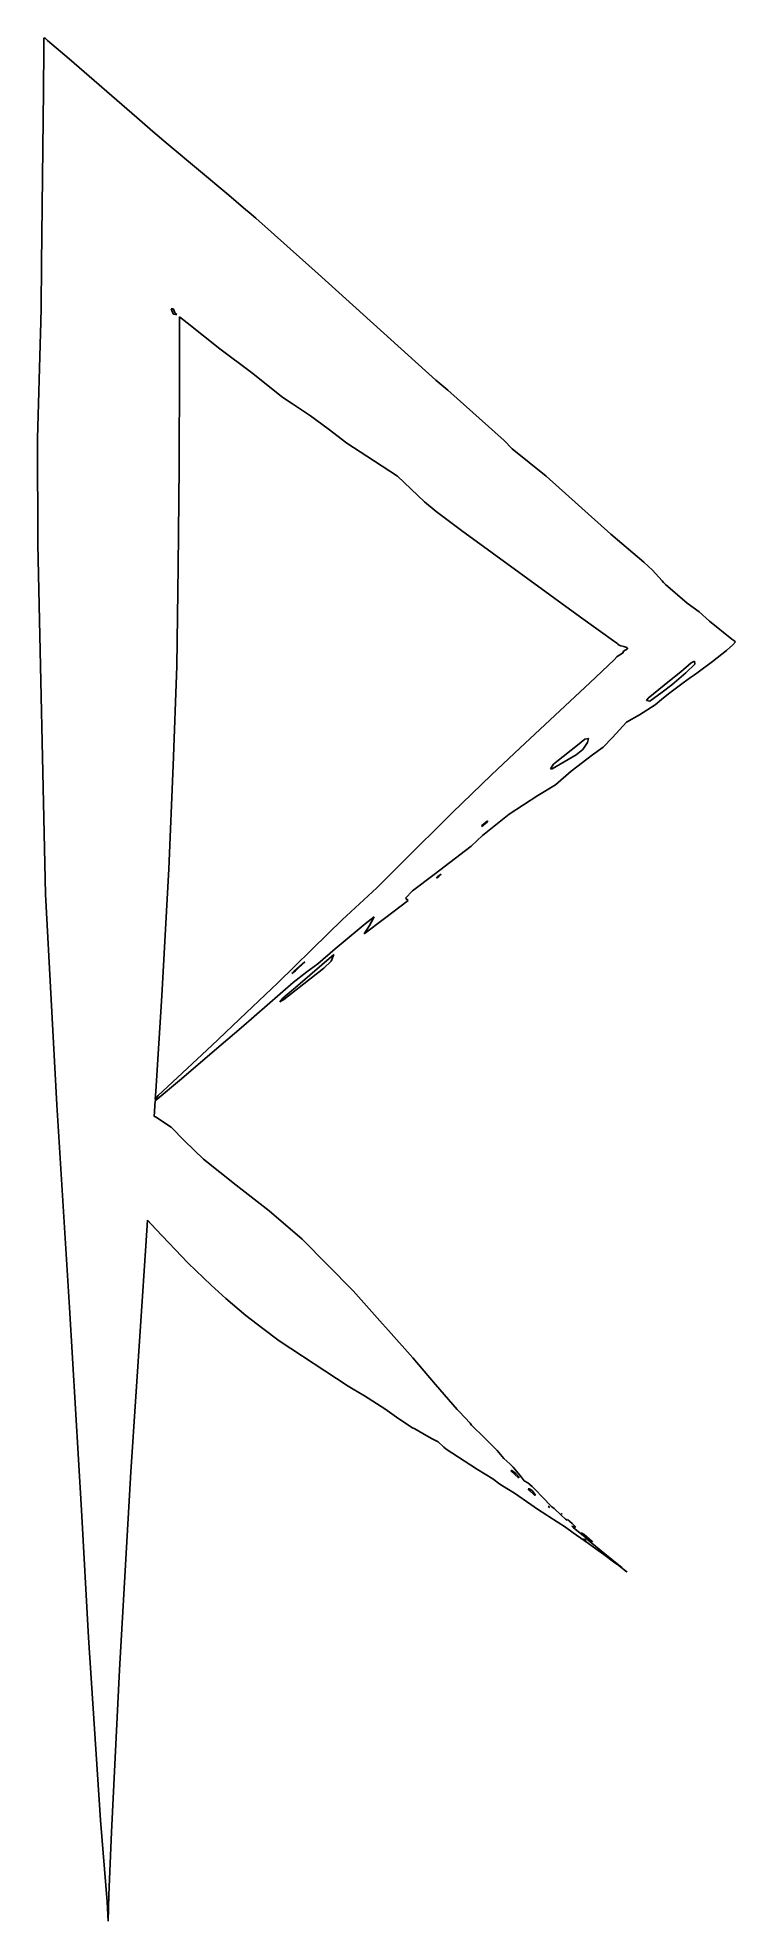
# Model space of a CAD drawing. Extents: x 0 to 44, y 0 to 118.
import ezdxf

# ---------------------------------------------------------------- set-up
doc = ezdxf.new("R2010")
doc.units = 0

msp = doc.modelspace()

# ---------------------------------------------------------------- linework, layer by layer
at = {"layer": 'Layer 1'}
for p, q in [((0.434636, 118.114), (0.408869, 118.084124)), ((0.502107, 118.056), (0.434636, 118.114)), ((0.401037, 117.425), (0.370839, 114.77217)), ((0.408869, 118.084124), (0.401037, 117.425)), ((0.637046, 117.939), (0.502107, 118.056)), ((0.906672, 117.707), (0.637046, 117.939)), ((1.98238, 116.778), (0.906672, 117.707)), ((6.23513, 113.099), (1.98238, 116.778)), ((0.370839, 114.77217), (0.244686, 103.941)), ((7.23683, 112.231), (6.23513, 113.099)), ((8.20385, 111.41809), (7.23683, 112.231)), ((10.1144, 109.817), (8.20385, 111.41809)), ((12.001786, 108.231703), (10.1144, 109.817)), ((12.936395, 107.445599), (12.001786, 108.231703)), ((13.401336, 107.054228), (12.936395, 107.445599)), ((13.587126, 106.895763), (13.401336, 107.054228)), ((13.709802, 106.787587), (13.587126, 106.895763)), ((17.619842, 103.312427), (13.709802, 106.787587)), ((0.244686, 103.941), (0.227623, 101.176)), ((24.988552, 96.637337), (17.619842, 103.312427)), ((0.227623, 101.176), (0.218592, 100.268154)), ((8.515386, 100.79415), (8.39302, 101.111085)), ((8.39302, 101.111085), (8.49578, 101.103)), ((8.49578, 101.103), (8.529951, 101.089171)), ((8.49578, 101.103), (8.49578, 101.103)), ((8.565864, 100.773982), (8.515386, 100.79415)), ((8.529951, 101.089171), (8.553167, 101.041868)), ((8.553167, 101.041868), (8.60016, 100.93332)), ((8.658788, 100.752198), (8.565864, 100.773982)), ((8.60016, 100.93332), (8.633832, 100.848174)), ((8.633832, 100.848174), (8.741446, 100.746472)), ((8.741446, 100.746472), (8.658788, 100.752198)), ((8.915596, 100.55574), (8.915534, 100.608515)), ((8.915534, 100.608515), (9.392238, 100.230589)), ((8.91572, 97.4356), (8.915596, 100.55574)), ((0.19532, 99.5844), (0.010368, 92.979196)), ((0.218592, 100.268154), (0.19532, 99.5844)), ((9.392238, 100.230589), (11.447438, 98.608709)), ((11.447438, 98.608709), (13.440761, 97.114803)), ((8.892177, 91.195222), (8.91572, 97.4356)), ((13.440761, 97.114803), (15.389228, 95.561519)), ((25.7609, 96.0077), (24.988552, 96.637337)), ((29.2797, 92.8574), (25.7609, 96.0077)), ((15.389228, 95.561519), (16.00224, 95.148363)), ((16.00224, 95.148363), (17.141652, 94.407132)), ((17.141652, 94.407132), (18.23551, 93.587863)), ((18.23551, 93.587863), (19.419926, 92.695563)), ((0.010368, 92.979196), (0.022414, 86.365)), ((19.419926, 92.695563), (20.66093, 91.872253)), ((29.788065, 92.339222), (29.2797, 92.8574)), ((31.917898, 90.618325), (29.788065, 92.339222)), ((8.837592, 84.954942), (8.892177, 91.195222)), ((20.66093, 91.872253), (22.59896, 90.609449)), ((22.59896, 90.609449), (24.27763, 89.018004)), ((33.954415, 88.798832), (31.917898, 90.618325)), ((24.27763, 89.018004), (25.009522, 88.398084)), ((35.974603, 86.986752), (33.954415, 88.798832)), ((25.009522, 88.398084), (26.618322, 87.215013)), ((0.022414, 86.365), (0.505592, 64.4014)), ((26.618322, 87.215013), (34.066952, 81.777023)), ((38.055285, 85.231432), (35.974603, 86.986752)), ((38.593669, 84.725289), (38.055285, 85.231432)), ((8.746784, 78.714532), (8.837592, 84.954942)), ((39.002778, 84.287362), (38.593669, 84.725289)), ((39.192863, 84.06043), (39.002778, 84.287362)), ((39.287594, 83.947152), (39.192863, 84.06043)), ((39.405281, 83.817067), (39.287594, 83.947152)), ((40.774831, 82.656767), (39.405281, 83.817067)), ((34.066952, 81.777023), (36.298722, 80.189253)), ((41.523529, 82.103197), (40.774831, 82.656767)), ((42.17961, 81.52062), (41.523529, 82.103197)), ((43.57915, 80.38783), (42.17961, 81.52062)), ((43.698716, 80.306793), (43.57915, 80.38783)), ((36.366512, 79.296127), (36.180971, 79.109776)), ((36.298722, 80.189253), (36.390162, 80.124771)), ((36.443559, 79.359238), (36.366512, 79.296127)), ((36.390162, 80.124771), (36.428262, 80.093778)), ((36.428262, 80.093778), (36.504631, 80.030913)), ((36.538973, 79.419351), (36.443559, 79.359238)), ((36.504631, 80.030913), (36.601715, 79.977138)), ((36.716733, 79.51956), (36.538973, 79.419351)), ((36.601715, 79.977138), (36.785947, 79.939668)), ((36.752459, 79.541469), (36.716733, 79.51956)), ((36.760426, 79.576075), (36.752459, 79.541469)), ((36.785448, 79.639064), (36.760426, 79.576075)), ((37.02657, 79.79927), (36.785448, 79.639064)), ((36.785947, 79.939668), (36.983189, 79.87805)), ((36.983189, 79.87805), (37.035846, 79.840207)), ((37.035846, 79.840207), (37.0265, 79.7993)), ((37.0265, 79.7993), (37.02657, 79.79927)), ((42.365188, 78.997827), (43.241851, 79.68696)), ((43.241851, 79.68696), (43.627993, 80.046962)), ((43.627993, 80.046962), (43.794487, 80.223602)), ((43.757158, 80.265588), (43.698716, 80.306793)), ((43.7861, 80.2448), (43.757158, 80.265588)), ((43.794487, 80.223602), (43.7861, 80.2448)), ((43.7861, 80.2448), (43.7861, 80.2448)), ((8.504604, 72.482842), (8.746784, 78.714532)), ((36.180971, 79.109776), (34.672311, 77.662546)), ((39.664836, 77.789005), (40.364487, 78.352162)), ((40.684595, 78.285945), (39.799654, 77.529218)), ((40.364487, 78.352162), (41.027291, 78.921666)), ((40.516755, 77.663507), (40.98966, 77.995998)), ((41.24881, 78.831175), (40.684595, 78.285945)), ((40.98966, 77.995998), (41.230596, 78.161185)), ((41.027291, 78.921666), (41.227022, 79.014517)), ((41.227022, 79.014517), (41.2488, 78.8312)), ((41.230596, 78.161185), (41.451116, 78.327617)), ((41.2488, 78.8312), (41.24881, 78.831175)), ((41.451116, 78.327617), (42.365188, 78.997827)), ((34.672311, 77.662546), (30.285941, 73.594106)), ((38.322666, 76.704275), (39.664836, 77.789005)), ((39.195293, 77.077098), (38.42251, 76.517675)), ((39.151504, 76.616738), (39.600945, 76.977612)), ((39.799654, 77.529218), (39.195293, 77.077098)), ((39.600945, 76.977612), (40.516755, 77.663507)), ((36.957324, 75.197271), (37.773177, 75.660468)), ((37.773177, 75.660468), (38.756958, 76.284495)), ((38.220157, 76.546431), (38.322666, 76.704275)), ((38.42251, 76.517675), (38.220157, 76.546431)), ((38.756958, 76.284495), (39.151504, 76.616738)), ((36.087132, 74.232783), (36.957324, 75.197271)), ((30.285941, 73.594106), (28.481951, 71.884226)), ((32.594574, 72.728819), (33.889994, 73.757289)), ((34.22411, 73.481586), (33.812508, 73.136122)), ((33.889994, 73.757289), (34.341854, 74.119423)), ((34.52386, 73.92758), (34.22411, 73.481586)), ((34.341854, 74.119423), (34.568236, 74.161609)), ((34.568236, 74.161609), (34.5238, 73.9276)), ((34.5238, 73.9276), (34.52386, 73.92758)), ((34.827682, 73.140333), (35.507394, 73.62893)), ((35.507394, 73.62893), (36.087132, 74.232783)), ((8.246303, 65.996712), (8.504604, 72.482842)), ((32.201647, 72.268981), (32.388371, 72.55168)), ((32.298308, 72.257655), (32.201647, 72.268981)), ((33.812508, 73.136122), (32.298308, 72.257655)), ((32.388371, 72.55168), (32.594574, 72.728819)), ((32.513172, 71.265702), (33.493422, 72.112113)), ((33.493422, 72.112113), (34.827682, 73.140333)), ((28.481951, 71.884226), (26.0278, 69.5095)), ((31.401192, 70.601773), (32.513172, 71.265702)), ((29.60278, 69.418494), (31.401192, 70.601773)), ((25.494643, 68.991656), (23.390773, 66.893516)), ((26.0278, 69.5095), (25.494643, 68.991656)), ((28.2392, 68.94942), (27.874851, 68.648289)), ((27.874851, 68.648289), (27.875226, 68.709159)), ((27.875226, 68.709159), (28.247426, 69.011153)), ((27.917872, 68.078523), (29.60278, 69.418494)), ((28.247426, 69.011153), (28.2392, 68.9494)), ((28.2392, 68.9494), (28.2392, 68.94942)), ((24.89284, 65.64876), (27.20571, 67.42823)), ((27.20571, 67.42823), (27.917872, 68.078523)), ((23.390773, 66.893516), (21.297673, 64.813176)), ((7.796424, 58.031732), (8.246303, 65.996712)), ((23.53866, 64.61095), (24.89284, 65.64876)), ((25.030733, 65.409386), (25.1953, 65.5182)), ((25.118617, 65.517686), (25.030733, 65.409386)), ((25.342936, 65.655128), (25.118617, 65.517686)), ((25.1953, 65.5182), (25.342936, 65.655128)), ((0.505592, 64.4014), (1.206363, 51.1909)), ((21.297673, 64.813176), (19.123973, 62.793826)), ((21.786577, 62.873676), (23.264287, 64.003476)), ((23.084847, 64.154597), (23.53866, 64.61095)), ((23.264287, 64.003476), (23.084847, 64.154597)), ((19.123973, 62.793826), (18.24482, 61.931539)), ((20.508397, 61.914293), (21.786577, 62.873676)), ((20.564912, 62.543175), (21.125142, 62.978613)), ((21.125142, 62.978613), (20.840877, 62.452848)), ((18.24482, 61.931539), (15.07464, 58.844009)), ((18.671542, 60.986275), (20.564912, 62.543175)), ((20.840877, 62.452848), (20.508397, 61.914293)), ((18.590622, 60.627914), (16.338992, 58.671554)), ((17.586372, 60.047322), (18.671542, 60.986275)), ((18.435186, 60.197674), (18.590622, 60.627914)), ((15.457844, 57.800935), (17.972694, 59.774715)), ((16.1982, 59.5915), (15.95944, 59.429301)), ((15.95944, 59.429301), (16.083426, 59.56759)), ((16.0385, 58.8752), (16.905579, 59.541055)), ((16.083426, 59.56759), (16.779529, 60.165726)), ((16.779529, 60.165726), (16.1982, 59.5915)), ((16.1982, 59.5915), (16.1982, 59.5915)), ((16.905579, 59.541055), (17.586372, 60.047322)), ((17.972694, 59.774715), (18.435186, 60.197674)), ((7.423914, 52.059352), (7.796424, 58.031732)), ((12.772148, 56.027821), (16.0385, 58.8752)), ((15.07464, 58.844009), (13.09668, 56.964689)), ((15.3933, 57.8811), (15.203404, 57.667241)), ((16.338992, 58.671554), (15.3933, 57.8811)), ((15.3933, 57.8811), (15.3933, 57.8811)), ((13.09668, 56.964689), (10.94663, 54.928789)), ((15.203404, 57.667241), (15.457844, 57.800935)), ((11.104218, 54.602501), (12.772148, 56.027821)), ((10.94663, 54.928789), (7.87348, 52.065699)), ((9.034828, 52.831121), (11.104218, 54.602501)), ((7.383518, 51.441031), (9.034828, 52.831121)), ((7.389867, 51.538269), (7.423914, 52.059352)), ((7.87348, 52.065699), (7.583934, 51.785241)), ((1.206363, 51.1909), (2.01089, 38.489)), ((7.320404, 50.474802), (7.383518, 51.441031)), ((7.583934, 51.785241), (7.389867, 51.538269)), ((7.4025, 50.44194), (7.320404, 50.474802)), ((8.398534, 49.793962), (7.4025, 50.44194)), ((9.22896, 48.94405), (8.398534, 49.793962)), ((10.41975, 47.79919), (9.22896, 48.94405)), ((12.4658, 46.15466), (10.41975, 47.79919)), ((14.5401, 44.54859), (12.4658, 46.15466)), ((6.790367, 42.358857), (6.895864, 43.974507)), ((6.895864, 43.974507), (7.421054, 43.404007)), ((16.61422, 42.77808), (14.5401, 44.54859)), ((7.421054, 43.404007), (9.456084, 41.276367)), ((19.8205, 39.5423), (16.61422, 42.77808)), ((5.859317, 28.189557), (6.790367, 42.358857)), ((9.456084, 41.276367), (10.906054, 39.888147)), ((10.906054, 39.888147), (11.821057, 39.060218)), ((11.821057, 39.060218), (13.070357, 37.991158)), ((21.648736, 37.472564), (19.8205, 39.5423)), ((2.01089, 38.489), (2.77086, 25.7732)), ((13.070357, 37.991158), (14.138907, 37.1824)), ((14.138907, 37.1824), (15.163207, 36.402395)), ((22.03183, 37.04721), (21.648736, 37.472564)), ((23.5459, 35.3265), (22.03183, 37.04721)), ((15.163207, 36.402395), (19.491, 33.5494)), ((24.974651, 33.669641), (23.5459, 35.3265)), ((19.491, 33.5494), (19.808243, 33.368154)), ((19.808243, 33.368154), (20.528558, 32.947406)), ((26.331381, 32.096691), (24.974651, 33.669641)), ((20.528558, 32.947406), (21.787818, 32.129434)), ((21.787818, 32.129434), (22.683715, 31.516612)), ((26.481879, 31.956026), (26.331381, 32.096691)), ((27.145183, 31.231043), (26.481879, 31.956026)), ((22.683715, 31.516612), (23.544447, 30.943619)), ((23.544447, 30.943619), (23.683244, 30.872781)), ((23.683244, 30.872781), (24.182729, 30.595921)), ((27.236364, 31.107932), (27.145183, 31.231043)), ((28.044628, 30.315478), (27.236364, 31.107932)), ((24.182729, 30.595921), (24.720241, 30.28509)), ((24.720241, 30.28509), (25.152429, 30.069635)), ((25.152429, 30.069635), (25.493648, 29.727908)), ((25.493648, 29.727908), (25.646511, 29.602057)), ((25.646511, 29.602057), (25.996119, 29.378489)), ((28.839083, 29.517549), (28.044628, 30.315478)), ((25.996119, 29.378489), (27.605419, 28.339809)), ((28.941343, 29.402654), (28.839083, 29.517549)), ((29.261699, 29.017009), (28.941343, 29.402654)), ((29.646969, 28.690244), (29.261699, 29.017009)), ((29.851557, 28.472651), (29.646969, 28.690244)), ((30.270499, 27.972856), (29.851557, 28.472651)), ((5.156866, 15.770757), (5.859317, 28.189557)), ((27.605419, 28.339809), (28.086543, 28.035574)), ((28.086543, 28.035574), (28.568536, 27.738061)), ((28.568536, 27.738061), (29.012626, 27.407314)), ((29.012626, 27.407314), (29.189514, 27.301379)), ((29.189514, 27.301379), (29.930369, 26.842288)), ((29.724851, 28.23212), (29.717, 28.2656)), ((29.717, 28.2656), (29.71707, 28.2656)), ((29.71707, 28.2656), (29.775453, 28.276429)), ((30.165639, 27.826807), (29.724851, 28.23212)), ((29.775453, 28.276429), (30.020619, 28.076898)), ((30.020619, 28.076898), (30.212011, 27.86839)), ((30.204417, 27.815236), (30.165639, 27.826807)), ((30.212011, 27.86839), (30.204417, 27.815236)), ((30.421558, 27.781778), (30.270499, 27.972856)), ((30.534029, 27.619204), (30.421558, 27.781778)), ((30.768801, 27.486134), (30.534029, 27.619204)), ((31.034632, 27.267545), (30.768801, 27.486134)), ((31.285152, 27.025551), (31.034632, 27.267545)), ((29.930369, 26.842288), (30.951059, 26.140458)), ((30.7886, 27.1201), (30.78861, 27.12012)), ((30.888632, 26.988791), (30.7886, 27.1201)), ((30.78861, 27.12012), (30.845435, 27.128708)), ((30.845435, 27.128708), (31.038633, 27.020783)), ((31.141952, 26.759745), (30.888632, 26.988791)), ((30.951059, 26.140458), (31.378095, 25.852905)), ((31.038633, 27.020783), (31.256288, 26.726011)), ((31.185521, 26.724267), (31.141952, 26.759745)), ((31.256288, 26.726011), (31.185521, 26.724267)), ((31.654925, 26.639533), (31.285152, 27.025551)), ((32.276028, 26.001562), (31.654925, 26.639533)), ((32.055961, 26.012231), (32.0704, 26.0147)), ((32.144528, 25.951361), (32.055961, 26.012231)), ((32.0704, 26.01472), (32.144528, 25.951361)), ((32.0704, 26.0147), (32.0704, 26.01472)), ((32.434434, 25.881053), (32.276028, 26.001562)), ((2.77086, 25.7732), (3.199202, 17.79192)), ((31.378095, 25.852905), (31.968201, 25.462778)), ((31.968201, 25.462778), (32.096479, 25.377635)), ((32.096479, 25.377635), (32.614323, 25.04452)), ((32.872982, 25.467273), (32.434434, 25.881053)), ((32.614323, 25.04452), (33.125757, 24.710036)), ((32.898155, 25.544954), (32.864918, 25.569849)), ((32.864918, 25.569849), (32.8994, 25.5274)), ((33.129415, 25.225409), (32.872982, 25.467273)), ((32.8994, 25.5274), (32.898155, 25.544954)), ((32.8994, 25.5274), (32.8994, 25.5274)), ((33.239832, 25.151218), (33.129415, 25.225409)), ((33.270594, 25.201011), (33.239832, 25.151218)), ((33.549556, 24.936611), (33.270594, 25.201011)), ((33.787317, 24.707446), (33.549556, 24.936611)), ((33.125757, 24.710036), (33.623436, 24.351778)), ((33.647213, 24.68392), (33.539224, 24.782884)), ((33.539224, 24.782884), (33.787317, 24.707446)), ((33.623436, 24.351778), (33.834309, 24.208872)), ((34.031427, 24.354542), (33.647213, 24.68392)), ((33.834309, 24.208872), (34.587672, 23.689908)), ((34.261842, 24.168439), (34.031427, 24.354542)), ((34.3115, 24.2666), (34.11152, 24.356347)), ((34.11152, 24.356347), (34.590216, 23.969085)), ((34.404318, 23.868898), (34.25662, 23.98753)), ((34.25662, 23.98753), (34.3961, 23.8923)), ((34.388503, 24.047318), (34.261842, 24.168439)), ((34.799843, 23.822569), (34.3115, 24.2666)), ((34.5545, 23.894455), (34.388503, 24.047318)), ((34.3961, 23.8923), (34.437491, 23.849479)), ((34.3961, 23.8923), (34.3961, 23.8923)), ((34.437491, 23.849479), (34.404318, 23.868898)), ((35.252655, 23.335283), (34.5545, 23.894455)), ((34.587672, 23.689908), (35.045704, 23.361402)), ((34.590216, 23.969085), (34.784594, 23.804894)), ((34.784594, 23.804894), (34.835321, 23.774518)), ((34.835321, 23.774518), (34.799843, 23.822569)), ((35.045704, 23.361402), (35.540521, 23.002148)), ((35.602825, 23.048102), (35.252655, 23.335283)), ((35.540521, 23.002148), (36.236001, 22.48418)), ((36.037825, 22.691833), (35.602825, 23.048102)), ((36.660299, 22.176851), (36.037825, 22.691833)), ((36.236001, 22.48418), (36.303534, 22.435638)), ((36.303534, 22.435638), (36.406604, 22.368043)), ((36.406604, 22.368043), (36.722351, 22.119078)), ((36.820381, 22.043642), (36.660299, 22.176851)), ((36.722351, 22.119078), (36.820381, 22.043642)), ((36.8469, 22.0222), (36.821257, 22.042988)), ((36.821257, 22.042988), (36.8469, 22.0222)), ((36.933368, 21.952476), (36.846853, 22.022185)), ((36.846853, 22.022185), (36.924343, 21.959071)), ((36.8469, 22.0222), (36.8469, 22.0222)), ((36.924343, 21.959071), (36.992, 21.9048)), ((36.992, 21.9048), (36.933368, 21.952476)), ((36.992, 21.9048), (36.992, 21.9048)), ((3.199202, 17.79192), (3.962711, 6.34832)), ((4.648669, 5.600457), (5.156866, 15.770757)), ((3.962711, 6.34832), (4.374436, 1.22178)), ((4.47147, 1.663457), (4.648669, 5.600457)), ((4.374436, 1.22178), (4.434109, 0.000553)), ((4.434109, 0.000553), (4.47147, 1.663457))]:
    msp.add_line(p, q, dxfattribs=at)

doc.saveas('drawing.dxf')
